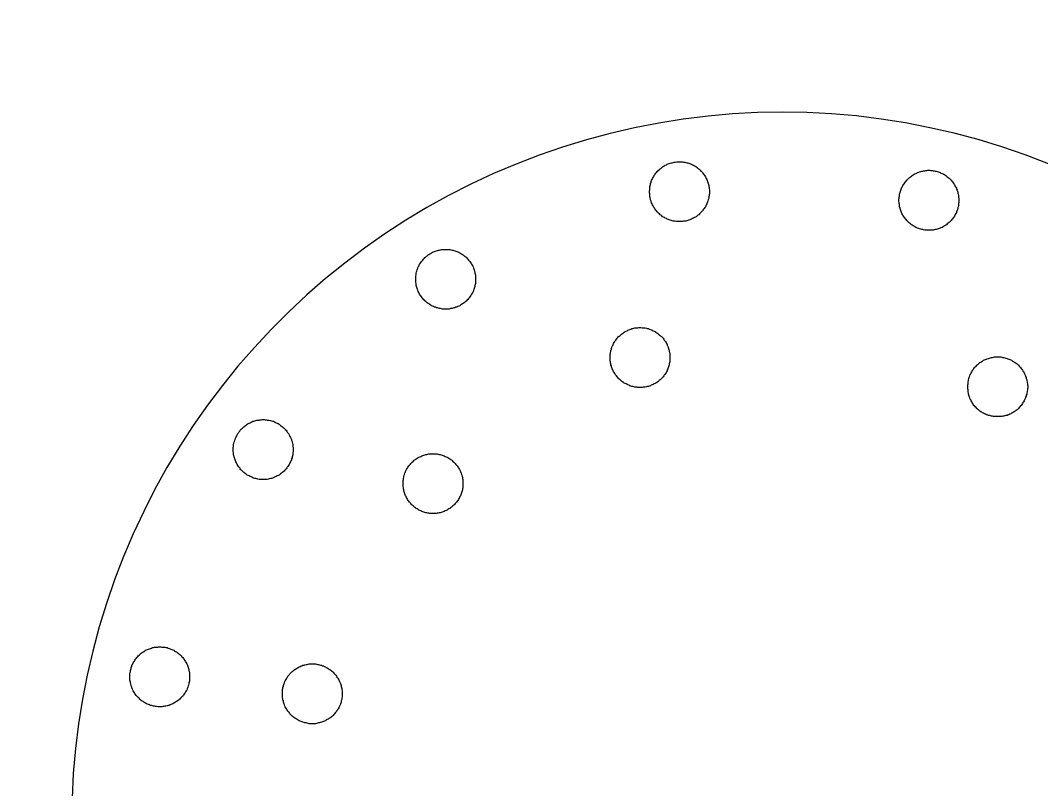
# Model space of a CAD drawing. Extents: x 1225654 to 1325654, y 924838 to 1022543.
# Drawn here: x 1261564 to 1262595, y 1005403 to 1006179 of the extents above; entities that cross this region are included whole.
import ezdxf

# ---------------------------------------------------------------- set-up
doc = ezdxf.new("R2010")
doc.units = 13

msp = doc.modelspace()

# ---------------------------------------------------------------- linework, layer by layer
msp.add_lwpolyline([(1260678.3, 924838.4), (1290630.1, 924838.4, 6.524121)], format="xyb", close=True)
msp.add_lwpolyline([(1260678.3, 924838.4), (1290630.1, 924838.4, 6.524121)], format="xyb", close=True)
msp.add_lwpolyline([(1262602.3, 1006034.5), (1262578.9, 1006043.6), (1262555.3, 1006051.6), (1262531.2, 1006059.1), (1262507.1, 1006065.6), (1262482.6, 1006071), (1262458, 1006076), (1262433.3, 1006079.7), (1262408.3, 1006082.9), (1262383.3, 1006084.9), (1262358.4, 1006086.3), (1262333.4, 1006086.8), (1262308.4, 1006086.3), (1262283.2, 1006084.9), (1262258.5, 1006082.7), (1262233.5, 1006079.7), (1262208.7, 1006075.7), (1262184.2, 1006071), (1262159.7, 1006065.3), (1262135.7, 1006058.8), (1262111.5, 1006051.4), (1262087.9, 1006043.3), (1262064.5, 1006034.3), (1262041.6, 1006024.7), (1262018.8, 1006014.1), (1261996.4, 1006002.6), (1261974.5, 1005990.4), (1261953.2, 1005977.6), (1261932, 1005963.9), (1261911.5, 1005949.5), (1261891.5, 1005934.4), (1261872.1, 1005918.7), (1261853.3, 1005902.2), (1261834.8, 1005885.2), (1261817, 1005867.4), (1261800.1, 1005849.1), (1261783.5, 1005830.2), (1261767.8, 1005810.7), (1261752.7, 1005790.9), (1261738.3, 1005770.2), (1261724.8, 1005749.3), (1261711.7, 1005727.9), (1261699.6, 1005705.8), (1261688.3, 1005683.5), (1261677.8, 1005660.8), (1261667.8, 1005637.9), (1261658.9, 1005614.5), (1261650.7, 1005590.6), (1261643.3, 1005566.8), (1261637, 1005542.5), (1261631.2, 1005518.2), (1261626.4, 1005493.7), (1261622.6, 1005468.9), (1261619.5, 1005443.9), (1261617.2, 1005418.9), (1261615.9, 1005393.9)])
for points in [[(1262259.8, 1006006.4), (1262259.8, 1006005.3), (1262259.8, 1006004.4), (1262259.6, 1006003.3), (1262259.6, 1006002.1), (1262259.4, 1006001.2), (1262259.2, 1006000.1), (1262258.9, 1005999), (1262258.7, 1005998.1), (1262258.2, 1005997), (1262258, 1005996.1), (1262257.6, 1005995.2), (1262257.2, 1005994), (1262256.7, 1005993.2), (1262256.2, 1005992.3), (1262255.8, 1005991.3), (1262255.3, 1005990.4), (1262254.6, 1005989.6), (1262254, 1005988.7), (1262253.3, 1005987.7), (1262252.9, 1005987.1), (1262252, 1005986.2), (1262251.3, 1005985.5), (1262250.6, 1005984.6), (1262250, 1005983.9), (1262249, 1005983.2), (1262248.1, 1005982.6), (1262247.4, 1005981.9), (1262246.5, 1005981.2), (1262245.7, 1005980.8), (1262244.8, 1005980.3), (1262243.8, 1005979.6), (1262242.9, 1005979.2), (1262241.8, 1005978.8), (1262240.9, 1005978.3), (1262240, 1005978.1), (1262238.9, 1005977.6), (1262238, 1005977.4), (1262236.9, 1005976.9), (1262236, 1005976.7), (1262234.9, 1005976.7), (1262233.7, 1005976.5), (1262232.8, 1005976.3), (1262231.7, 1005976.3), (1262230.6, 1005976.3), (1262229.7, 1005976.3), (1262228.6, 1005976.3), (1262227.4, 1005976.3), (1262226.5, 1005976.3), (1262225.4, 1005976.5), (1262224.3, 1005976.7), (1262223.4, 1005976.7), (1262222.2, 1005976.9), (1262221.4, 1005977.4), (1262220.2, 1005977.6), (1262219.3, 1005978.1), (1262218.2, 1005978.3), (1262217.3, 1005978.8), (1262216.4, 1005979.2), (1262215.3, 1005979.6), (1262214.4, 1005980.3), (1262213.5, 1005980.8), (1262212.6, 1005981.2), (1262211.9, 1005981.9), (1262211, 1005982.6), (1262210.1, 1005983.2), (1262209.4, 1005983.9), (1262208.5, 1005984.6), (1262207.8, 1005985.5), (1262207.1, 1005986.2), (1262206.5, 1005987.1), (1262205.8, 1005987.7), (1262205.1, 1005988.7), (1262204.5, 1005989.6), (1262204, 1005990.4), (1262203.4, 1005991.3), (1262202.9, 1005992.3), (1262202.5, 1005993.2), (1262202, 1005994), (1262201.5, 1005995.2), (1262201.1, 1005996.1), (1262200.9, 1005997), (1262200.4, 1005998.1), (1262200.2, 1005999), (1262200, 1006000.1), (1262199.8, 1006001.2), (1262199.5, 1006002.1), (1262199.5, 1006003.3), (1262199.5, 1006004.4), (1262199.3, 1006005.3), (1262199.3, 1006006.4), (1262199.3, 1006007.6), (1262199.5, 1006008.4), (1262199.5, 1006009.6), (1262199.5, 1006010.7), (1262199.8, 1006011.6), (1262200, 1006012.7), (1262200.2, 1006013.6), (1262200.4, 1006014.8), (1262200.9, 1006015.6), (1262201.1, 1006016.8), (1262201.5, 1006017.7), (1262202, 1006018.8), (1262202.5, 1006019.7), (1262202.9, 1006020.6), (1262203.4, 1006021.5), (1262204, 1006022.4), (1262204.5, 1006023.3), (1262205.1, 1006024.2), (1262205.8, 1006025.1), (1262206.5, 1006025.8), (1262207.1, 1006026.7), (1262207.8, 1006027.3), (1262208.5, 1006028.3), (1262209.4, 1006028.9), (1262210.1, 1006029.6), (1262211, 1006030.3), (1262211.9, 1006030.9), (1262212.6, 1006031.4), (1262213.5, 1006032.1), (1262214.4, 1006032.5), (1262215.3, 1006033.2), (1262216.4, 1006033.6), (1262217.3, 1006034.1), (1262218.2, 1006034.5), (1262219.3, 1006034.8), (1262220.2, 1006035.2), (1262221.4, 1006035.5), (1262222.2, 1006035.7), (1262223.4, 1006035.9), (1262224.3, 1006036.1), (1262225.4, 1006036.4), (1262226.5, 1006036.6), (1262227.4, 1006036.6), (1262228.6, 1006036.6), (1262229.7, 1006036.6), (1262230.6, 1006036.6), (1262231.7, 1006036.6), (1262232.8, 1006036.6), (1262233.7, 1006036.4), (1262234.9, 1006036.1), (1262236, 1006035.9), (1262236.9, 1006035.7), (1262238, 1006035.5), (1262238.9, 1006035.2), (1262240, 1006034.8), (1262240.9, 1006034.5), (1262241.8, 1006034.1), (1262242.9, 1006033.6), (1262243.8, 1006033.2), (1262244.8, 1006032.5), (1262245.7, 1006032.1), (1262246.5, 1006031.4), (1262247.4, 1006030.9), (1262248.1, 1006030.3), (1262249, 1006029.6), (1262250, 1006028.9), (1262250.6, 1006028.3), (1262251.3, 1006027.3), (1262252, 1006026.7), (1262252.9, 1006025.8), (1262253.3, 1006025.1), (1262254, 1006024.2), (1262254.6, 1006023.3), (1262255.3, 1006022.4), (1262255.8, 1006021.5), (1262256.2, 1006020.6), (1262256.7, 1006019.7), (1262257.2, 1006018.8), (1262257.6, 1006017.7), (1262258, 1006016.8), (1262258.2, 1006015.6), (1262258.7, 1006014.8), (1262258.9, 1006013.6), (1262259.2, 1006012.7), (1262259.4, 1006011.6), (1262259.6, 1006010.7), (1262259.6, 1006009.6), (1262259.8, 1006008.4), (1262259.8, 1006007.6), (1262259.8, 1006006.4), (1262259.8, 1006006.4)], [(1262511.8, 1005997.6), (1262511.8, 1005996.8), (1262511.8, 1005995.6), (1262511.6, 1005994.5), (1262511.6, 1005993.4), (1262511.4, 1005992.5), (1262511.1, 1005991.3), (1262510.9, 1005990.4), (1262510.7, 1005989.3), (1262510.5, 1005988.4), (1262510, 1005987.3), (1262509.6, 1005986.4), (1262509.4, 1005985.5), (1262508.9, 1005984.4), (1262508.2, 1005983.5), (1262507.8, 1005982.6), (1262507.3, 1005981.7), (1262506.7, 1005980.8), (1262506, 1005979.9), (1262505.5, 1005979), (1262504.8, 1005978.3), (1262504.2, 1005977.4), (1262503.3, 1005976.7), (1262502.6, 1005976.1), (1262501.9, 1005975.2), (1262501, 1005974.5), (1262500.1, 1005973.8), (1262499.5, 1005973.1), (1262498.6, 1005972.7), (1262497.6, 1005972), (1262496.7, 1005971.6), (1262495.9, 1005971.1), (1262495, 1005970.4), (1262493.8, 1005970), (1262492.9, 1005969.7), (1262492, 1005969.3), (1262490.9, 1005968.9), (1262490, 1005968.6), (1262488.9, 1005968.4), (1262488, 1005968.2), (1262486.8, 1005968), (1262485.8, 1005967.7), (1262484.8, 1005967.7), (1262483.7, 1005967.5), (1262482.6, 1005967.5), (1262481.7, 1005967.5), (1262480.6, 1005967.5), (1262479.4, 1005967.5), (1262478.6, 1005967.7), (1262477.4, 1005967.7), (1262476.3, 1005968), (1262475.4, 1005968.2), (1262474.3, 1005968.4), (1262473.4, 1005968.6), (1262472.2, 1005968.9), (1262471.4, 1005969.3), (1262470.2, 1005969.7), (1262469.3, 1005970), (1262468.4, 1005970.4), (1262467.5, 1005971.1), (1262466.6, 1005971.6), (1262465.7, 1005972), (1262464.8, 1005972.7), (1262463.9, 1005973.1), (1262463, 1005973.8), (1262462.1, 1005974.5), (1262461.4, 1005975.2), (1262460.6, 1005976.1), (1262459.9, 1005976.7), (1262459.2, 1005977.4), (1262458.5, 1005978.3), (1262457.8, 1005979), (1262457.2, 1005979.9), (1262456.5, 1005980.8), (1262456, 1005981.7), (1262455.4, 1005982.6), (1262454.9, 1005983.5), (1262454.4, 1005984.4), (1262454, 1005985.5), (1262453.6, 1005986.4), (1262453.1, 1005987.3), (1262452.9, 1005988.4), (1262452.7, 1005989.3), (1262452.2, 1005990.4), (1262452, 1005991.3), (1262451.8, 1005992.5), (1262451.8, 1005993.4), (1262451.5, 1005994.5), (1262451.5, 1005995.6), (1262451.3, 1005996.8), (1262451.3, 1005997.6), (1262451.3, 1005998.8), (1262451.5, 1005999.9), (1262451.5, 1006000.8), (1262451.8, 1006001.9), (1262451.8, 1006003.1), (1262452, 1006004), (1262452.2, 1006005.1), (1262452.7, 1006006), (1262452.9, 1006007.1), (1262453.1, 1006008), (1262453.6, 1006009.1), (1262454, 1006010), (1262454.4, 1006010.9), (1262454.9, 1006011.8), (1262455.4, 1006012.7), (1262456, 1006013.6), (1262456.5, 1006014.5), (1262457.2, 1006015.4), (1262457.8, 1006016.3), (1262458.5, 1006017.2), (1262459.2, 1006017.9), (1262459.9, 1006018.8), (1262460.6, 1006019.5), (1262461.4, 1006020.1), (1262462.1, 1006020.8), (1262463, 1006021.5), (1262463.9, 1006022.2), (1262464.8, 1006022.8), (1262465.7, 1006023.3), (1262466.6, 1006024), (1262467.5, 1006024.4), (1262468.4, 1006024.9), (1262469.3, 1006025.3), (1262470.2, 1006025.8), (1262471.4, 1006026), (1262472.2, 1006026.4), (1262473.4, 1006026.7), (1262474.3, 1006027.1), (1262475.4, 1006027.3), (1262476.3, 1006027.6), (1262477.4, 1006027.6), (1262478.6, 1006027.8), (1262479.4, 1006027.8), (1262480.6, 1006028), (1262481.7, 1006028), (1262482.6, 1006028), (1262483.7, 1006027.8), (1262484.8, 1006027.8), (1262485.8, 1006027.6), (1262486.8, 1006027.6), (1262488, 1006027.3), (1262488.9, 1006027.1), (1262490, 1006026.7), (1262490.9, 1006026.4), (1262492, 1006026), (1262492.9, 1006025.8), (1262493.8, 1006025.3), (1262495, 1006024.9), (1262495.9, 1006024.4), (1262496.7, 1006024), (1262497.6, 1006023.3), (1262498.6, 1006022.8), (1262499.5, 1006022.2), (1262500.1, 1006021.5), (1262501, 1006020.8), (1262501.9, 1006020.1), (1262502.6, 1006019.5), (1262503.3, 1006018.8), (1262504.2, 1006017.9), (1262504.8, 1006017.2), (1262505.5, 1006016.3), (1262506, 1006015.4), (1262506.7, 1006014.5), (1262507.3, 1006013.6), (1262507.8, 1006012.7), (1262508.2, 1006011.8), (1262508.9, 1006010.9), (1262509.4, 1006010), (1262509.6, 1006009.1), (1262510, 1006008), (1262510.5, 1006007.1), (1262510.7, 1006006), (1262510.9, 1006005.1), (1262511.1, 1006004), (1262511.4, 1006003.1), (1262511.6, 1006001.9), (1262511.6, 1006000.8), (1262511.8, 1005999.9), (1262511.8, 1005998.8), (1262511.8, 1005997.6), (1262511.8, 1005997.6)], [(1262023.6, 1005918), (1262023.6, 1005916.9), (1262023.6, 1005916), (1262023.6, 1005914.9), (1262023.4, 1005913.7), (1262023.1, 1005912.8), (1262022.9, 1005911.7), (1262022.7, 1005910.6), (1262022.4, 1005909.7), (1262022.2, 1005908.5), (1262021.8, 1005907.7), (1262021.4, 1005906.8), (1262021.1, 1005905.6), (1262020.7, 1005904.7), (1262020.2, 1005903.8), (1262019.5, 1005902.9), (1262019.1, 1005902), (1262018.4, 1005901.1), (1262017.9, 1005900.2), (1262017.3, 1005899.3), (1262016.6, 1005898.6), (1262015.9, 1005897.7), (1262015.2, 1005897.1), (1262014.3, 1005896.2), (1262013.7, 1005895.5), (1262012.8, 1005894.8), (1262012.1, 1005894.1), (1262011.2, 1005893.5), (1262010.3, 1005893), (1262009.4, 1005892.4), (1262008.5, 1005891.9), (1262007.6, 1005891.2), (1262006.7, 1005890.8), (1262005.8, 1005890.4), (1262004.7, 1005889.9), (1262003.8, 1005889.7), (1262002.7, 1005889.2), (1262001.8, 1005889), (1262000.6, 1005888.8), (1261999.8, 1005888.5), (1261998.6, 1005888.3), (1261997.7, 1005888.1), (1261996.6, 1005887.8), (1261995.5, 1005887.8), (1261994.6, 1005887.8), (1261993.4, 1005887.8), (1261992.3, 1005887.8), (1261991.4, 1005887.8), (1261990.3, 1005887.8), (1261989.2, 1005888.1), (1261988.3, 1005888.3), (1261987.1, 1005888.5), (1261986, 1005888.8), (1261985.1, 1005889), (1261984, 1005889.2), (1261983.1, 1005889.7), (1261982.2, 1005889.9), (1261981.1, 1005890.4), (1261980.1, 1005890.8), (1261979.2, 1005891.2), (1261978.4, 1005891.9), (1261977.5, 1005892.4), (1261976.5, 1005893), (1261975.6, 1005893.5), (1261974.8, 1005894.1), (1261973.9, 1005894.8), (1261973.2, 1005895.5), (1261972.5, 1005896.2), (1261971.6, 1005897.1), (1261970.9, 1005897.7), (1261970.3, 1005898.6), (1261969.6, 1005899.3), (1261968.9, 1005900.2), (1261968.2, 1005901.1), (1261967.8, 1005902), (1261967.1, 1005902.9), (1261966.7, 1005903.8), (1261966.2, 1005904.7), (1261965.7, 1005905.6), (1261965.3, 1005906.8), (1261965.1, 1005907.7), (1261964.6, 1005908.5), (1261964.4, 1005909.7), (1261964, 1005910.6), (1261963.7, 1005911.7), (1261963.7, 1005912.8), (1261963.5, 1005913.7), (1261963.3, 1005914.9), (1261963.3, 1005916), (1261963.3, 1005916.9), (1261963.1, 1005918), (1261963.3, 1005919.1), (1261963.3, 1005920), (1261963.3, 1005921.2), (1261963.5, 1005922.3), (1261963.7, 1005923.2), (1261963.7, 1005924.3), (1261964, 1005925.4), (1261964.4, 1005926.3), (1261964.6, 1005927.4), (1261965.1, 1005928.4), (1261965.3, 1005929.3), (1261965.7, 1005930.4), (1261966.2, 1005931.3), (1261966.7, 1005932.2), (1261967.1, 1005933.1), (1261967.8, 1005934), (1261968.2, 1005934.9), (1261968.9, 1005935.8), (1261969.6, 1005936.7), (1261970.3, 1005937.3), (1261970.9, 1005938.2), (1261971.6, 1005938.9), (1261972.5, 1005939.8), (1261973.2, 1005940.5), (1261973.9, 1005941.2), (1261974.8, 1005941.8), (1261975.6, 1005942.5), (1261976.5, 1005943), (1261977.5, 1005943.7), (1261978.4, 1005944.1), (1261979.2, 1005944.8), (1261980.1, 1005945.2), (1261981.1, 1005945.7), (1261982.2, 1005946.1), (1261983.1, 1005946.4), (1261984, 1005946.8), (1261985.1, 1005947), (1261986, 1005947.3), (1261987.1, 1005947.5), (1261988.3, 1005947.7), (1261989.2, 1005947.9), (1261990.3, 1005948.1), (1261991.4, 1005948.1), (1261992.3, 1005948.1), (1261993.4, 1005948.1), (1261994.6, 1005948.1), (1261995.5, 1005948.1), (1261996.6, 1005948.1), (1261997.7, 1005947.9), (1261998.6, 1005947.7), (1261999.8, 1005947.5), (1262000.6, 1005947.3), (1262001.8, 1005947), (1262002.7, 1005946.8), (1262003.8, 1005946.4), (1262004.7, 1005946.1), (1262005.8, 1005945.7), (1262006.7, 1005945.2), (1262007.6, 1005944.8), (1262008.5, 1005944.1), (1262009.4, 1005943.7), (1262010.3, 1005943), (1262011.2, 1005942.5), (1262012.1, 1005941.8), (1262012.8, 1005941.2), (1262013.7, 1005940.5), (1262014.3, 1005939.8), (1262015.2, 1005938.9), (1262015.9, 1005938.2), (1262016.6, 1005937.3), (1262017.3, 1005936.7), (1262017.9, 1005935.8), (1262018.4, 1005934.9), (1262019.1, 1005934), (1262019.5, 1005933.1), (1262020.2, 1005932.2), (1262020.7, 1005931.3), (1262021.1, 1005930.4), (1262021.4, 1005929.3), (1262021.8, 1005928.4), (1262022.2, 1005927.4), (1262022.4, 1005926.3), (1262022.7, 1005925.4), (1262022.9, 1005924.3), (1262023.1, 1005923.2), (1262023.4, 1005922.3), (1262023.6, 1005921.2), (1262023.6, 1005920), (1262023.6, 1005919.1), (1262023.6, 1005918), (1262023.6, 1005918)], [(1262220, 1005838.8), (1262220, 1005837.9), (1262220, 1005836.7), (1262219.8, 1005835.7), (1262219.8, 1005834.7), (1262219.6, 1005833.6), (1262219.3, 1005832.5), (1262219.1, 1005831.6), (1262218.9, 1005830.5), (1262218.6, 1005829.6), (1262218.2, 1005828.5), (1262217.8, 1005827.5), (1262217.3, 1005826.6), (1262217.1, 1005825.5), (1262216.4, 1005824.6), (1262216, 1005823.7), (1262215.5, 1005822.8), (1262214.8, 1005821.9), (1262214.2, 1005821), (1262213.7, 1005820.3), (1262213, 1005819.4), (1262212.4, 1005818.6), (1262211.4, 1005817.9), (1262210.8, 1005817.2), (1262210.1, 1005816.3), (1262209.2, 1005815.6), (1262208.3, 1005815), (1262207.6, 1005814.5), (1262206.7, 1005813.8), (1262205.8, 1005813.1), (1262204.9, 1005812.7), (1262204, 1005812.2), (1262203.1, 1005811.8), (1262202, 1005811.4), (1262201.1, 1005810.9), (1262200.2, 1005810.5), (1262199.1, 1005810), (1262198.2, 1005809.8), (1262197, 1005809.5), (1262196.2, 1005809.3), (1262195, 1005809.1), (1262193.9, 1005808.9), (1262193, 1005808.9), (1262191.9, 1005808.6), (1262190.7, 1005808.6), (1262189.8, 1005808.6), (1262188.7, 1005808.6), (1262187.6, 1005808.6), (1262186.7, 1005808.9), (1262185.6, 1005808.9), (1262184.5, 1005809.1), (1262183.5, 1005809.3), (1262182.4, 1005809.5), (1262181.5, 1005809.8), (1262180.4, 1005810), (1262179.5, 1005810.5), (1262178.4, 1005810.9), (1262177.5, 1005811.4), (1262176.6, 1005811.8), (1262175.7, 1005812.2), (1262174.8, 1005812.7), (1262173.7, 1005813.1), (1262173, 1005813.8), (1262172.1, 1005814.5), (1262171.2, 1005815), (1262170.3, 1005815.6), (1262169.6, 1005816.3), (1262168.7, 1005817.2), (1262168, 1005817.9), (1262167.4, 1005818.6), (1262166.7, 1005819.4), (1262166, 1005820.3), (1262165.3, 1005821), (1262164.6, 1005821.9), (1262164.2, 1005822.8), (1262163.5, 1005823.7), (1262163.1, 1005824.6), (1262162.6, 1005825.5), (1262162.2, 1005826.6), (1262161.7, 1005827.5), (1262161.3, 1005828.5), (1262161, 1005829.6), (1262160.8, 1005830.5), (1262160.4, 1005831.6), (1262160.2, 1005832.5), (1262159.9, 1005833.6), (1262159.9, 1005834.7), (1262159.7, 1005835.7), (1262159.7, 1005836.7), (1262159.5, 1005837.9), (1262159.5, 1005838.8), (1262159.5, 1005839.9), (1262159.7, 1005841), (1262159.7, 1005841.9), (1262159.9, 1005843.1), (1262159.9, 1005844.2), (1262160.2, 1005845.1), (1262160.4, 1005846.2), (1262160.8, 1005847.1), (1262161, 1005848.2), (1262161.3, 1005849.1), (1262161.7, 1005850.3), (1262162.2, 1005851.1), (1262162.6, 1005852.1), (1262163.1, 1005853), (1262163.5, 1005854.1), (1262164.2, 1005855), (1262164.6, 1005855.7), (1262165.3, 1005856.6), (1262166, 1005857.5), (1262166.7, 1005858.4), (1262167.4, 1005859), (1262168, 1005860), (1262168.7, 1005860.6), (1262169.6, 1005861.3), (1262170.3, 1005862), (1262171.2, 1005862.6), (1262172.1, 1005863.3), (1262173, 1005864), (1262173.7, 1005864.5), (1262174.8, 1005865.2), (1262175.7, 1005865.6), (1262176.6, 1005866), (1262177.5, 1005866.5), (1262178.4, 1005866.9), (1262179.5, 1005867.4), (1262180.4, 1005867.6), (1262181.5, 1005868.1), (1262182.4, 1005868.3), (1262183.5, 1005868.5), (1262184.5, 1005868.8), (1262185.6, 1005868.8), (1262186.7, 1005868.9), (1262187.6, 1005868.9), (1262188.7, 1005869.2), (1262189.8, 1005869.2), (1262190.7, 1005869.2), (1262191.9, 1005868.9), (1262193, 1005868.9), (1262193.9, 1005868.8), (1262195, 1005868.8), (1262196.2, 1005868.5), (1262197, 1005868.3), (1262198.2, 1005868.1), (1262199.1, 1005867.6), (1262200.2, 1005867.4), (1262201.1, 1005866.9), (1262202, 1005866.5), (1262203.1, 1005866), (1262204, 1005865.6), (1262204.9, 1005865.2), (1262205.8, 1005864.5), (1262206.7, 1005864), (1262207.6, 1005863.3), (1262208.3, 1005862.6), (1262209.2, 1005862), (1262210.1, 1005861.3), (1262210.8, 1005860.6), (1262211.4, 1005860), (1262212.4, 1005859), (1262213, 1005858.4), (1262213.7, 1005857.5), (1262214.2, 1005856.6), (1262214.8, 1005855.7), (1262215.5, 1005855), (1262216, 1005854.1), (1262216.4, 1005853), (1262217.1, 1005852.1), (1262217.3, 1005851.1), (1262217.8, 1005850.3), (1262218.2, 1005849.1), (1262218.6, 1005848.2), (1262218.9, 1005847.1), (1262219.1, 1005846.2), (1262219.3, 1005845.1), (1262219.6, 1005844.2), (1262219.8, 1005843.1), (1262219.8, 1005841.9), (1262220, 1005841), (1262220, 1005839.9), (1262220, 1005838.8), (1262220, 1005838.8)], [(1262581.4, 1005809.3), (1262581.4, 1005808.2), (1262581.1, 1005807.3), (1262581.1, 1005806.2), (1262580.9, 1005805), (1262580.9, 1005804.2), (1262580.7, 1005803), (1262580.5, 1005801.9), (1262580, 1005801), (1262579.8, 1005799.9), (1262579.3, 1005799), (1262579.1, 1005798.1), (1262578.6, 1005797), (1262578.2, 1005796.1), (1262577.8, 1005795.1), (1262577.3, 1005794.2), (1262576.6, 1005793.4), (1262576.2, 1005792.5), (1262575.5, 1005791.5), (1262574.9, 1005790.6), (1262574.2, 1005790), (1262573.5, 1005789.1), (1262572.8, 1005788.4), (1262572.1, 1005787.5), (1262571.3, 1005786.8), (1262570.6, 1005786.2), (1262569.7, 1005785.5), (1262568.7, 1005784.8), (1262567.9, 1005784.1), (1262567, 1005783.7), (1262566.1, 1005783.2), (1262565.1, 1005782.6), (1262564.3, 1005782.1), (1262563.4, 1005781.7), (1262562.5, 1005781.2), (1262561.3, 1005781), (1262560.5, 1005780.5), (1262559.3, 1005780.3), (1262558.4, 1005780.1), (1262557.3, 1005779.6), (1262556.4, 1005779.6), (1262555.3, 1005779.4), (1262554.1, 1005779.2), (1262553.3, 1005779.2), (1262552.1, 1005779.2), (1262551, 1005779.2), (1262550, 1005779.2), (1262549, 1005779.2), (1262547.8, 1005779.2), (1262546.7, 1005779.4), (1262545.8, 1005779.6), (1262544.7, 1005779.6), (1262543.8, 1005780.1), (1262542.7, 1005780.3), (1262541.8, 1005780.5), (1262540.6, 1005781), (1262539.7, 1005781.2), (1262538.8, 1005781.7), (1262537.7, 1005782.1), (1262536.8, 1005782.6), (1262535.9, 1005783.2), (1262535, 1005783.7), (1262534.1, 1005784.1), (1262533.2, 1005784.8), (1262532.3, 1005785.5), (1262531.6, 1005786.2), (1262530.7, 1005786.8), (1262530, 1005787.5), (1262529.4, 1005788.4), (1262528.5, 1005789.1), (1262527.8, 1005790), (1262527.1, 1005790.6), (1262526.4, 1005791.5), (1262526, 1005792.5), (1262525.3, 1005793.4), (1262524.9, 1005794.2), (1262524.4, 1005795.1), (1262523.8, 1005796.1), (1262523.3, 1005797), (1262523.1, 1005798.1), (1262522.6, 1005799), (1262522.2, 1005799.9), (1262521.9, 1005801), (1262521.7, 1005801.9), (1262521.5, 1005803), (1262521.3, 1005804.2), (1262521.1, 1005805), (1262521.1, 1005806.2), (1262520.8, 1005807.3), (1262520.8, 1005808.2), (1262520.8, 1005809.3), (1262520.8, 1005810.5), (1262520.8, 1005811.4), (1262521.1, 1005812.5), (1262521.1, 1005813.6), (1262521.3, 1005814.5), (1262521.5, 1005815.6), (1262521.7, 1005816.5), (1262521.9, 1005817.7), (1262522.2, 1005818.6), (1262522.6, 1005819.7), (1262523.1, 1005820.6), (1262523.3, 1005821.7), (1262523.8, 1005822.6), (1262524.4, 1005823.5), (1262524.9, 1005824.4), (1262525.3, 1005825.3), (1262526, 1005826.2), (1262526.4, 1005827.1), (1262527.1, 1005828), (1262527.8, 1005828.7), (1262528.5, 1005829.6), (1262529.4, 1005830.2), (1262530, 1005831.1), (1262530.7, 1005831.8), (1262531.6, 1005832.5), (1262532.3, 1005833.2), (1262533.2, 1005833.8), (1262534.1, 1005834.3), (1262535, 1005835), (1262535.9, 1005835.4), (1262536.8, 1005836.1), (1262537.7, 1005836.6), (1262538.8, 1005837), (1262539.7, 1005837.4), (1262540.6, 1005837.7), (1262541.8, 1005838.1), (1262542.7, 1005838.3), (1262543.8, 1005838.6), (1262544.7, 1005838.8), (1262545.8, 1005839), (1262546.7, 1005839.3), (1262547.8, 1005839.5), (1262549, 1005839.5), (1262550, 1005839.5), (1262551, 1005839.5), (1262552.1, 1005839.5), (1262553.3, 1005839.5), (1262554.1, 1005839.5), (1262555.3, 1005839.3), (1262556.4, 1005839), (1262557.3, 1005838.8), (1262558.4, 1005838.6), (1262559.3, 1005838.3), (1262560.5, 1005838.1), (1262561.3, 1005837.7), (1262562.5, 1005837.4), (1262563.4, 1005837), (1262564.3, 1005836.6), (1262565.1, 1005836.1), (1262566.1, 1005835.4), (1262567, 1005835), (1262567.9, 1005834.3), (1262568.7, 1005833.8), (1262569.7, 1005833.2), (1262570.6, 1005832.5), (1262571.3, 1005831.8), (1262572.1, 1005831.1), (1262572.8, 1005830.2), (1262573.5, 1005829.6), (1262574.2, 1005828.7), (1262574.9, 1005828), (1262575.5, 1005827.1), (1262576.2, 1005826.2), (1262576.6, 1005825.3), (1262577.3, 1005824.4), (1262577.8, 1005823.5), (1262578.2, 1005822.6), (1262578.6, 1005821.7), (1262579.1, 1005820.6), (1262579.3, 1005819.7), (1262579.8, 1005818.6), (1262580, 1005817.7), (1262580.5, 1005816.5), (1262580.7, 1005815.6), (1262580.9, 1005814.5), (1262580.9, 1005813.6), (1262581.1, 1005812.5), (1262581.1, 1005811.4), (1262581.4, 1005810.5), (1262581.4, 1005809.3), (1262581.4, 1005809.3)], [(1261839.3, 1005745.9), (1261839.3, 1005745), (1261839.3, 1005743.9), (1261839.1, 1005742.7), (1261839.1, 1005741.8), (1261838.9, 1005740.7), (1261838.6, 1005739.6), (1261838.4, 1005738.7), (1261838.2, 1005737.5), (1261837.7, 1005736.7), (1261837.5, 1005735.5), (1261837, 1005734.6), (1261836.6, 1005733.7), (1261836.1, 1005732.6), (1261835.7, 1005731.7), (1261835.3, 1005730.8), (1261834.6, 1005729.9), (1261834.1, 1005729), (1261833.4, 1005728.1), (1261832.8, 1005727.4), (1261832.1, 1005726.5), (1261831.4, 1005725.6), (1261830.8, 1005725), (1261830.1, 1005724.3), (1261829.2, 1005723.4), (1261828.5, 1005722.7), (1261827.6, 1005722), (1261826.7, 1005721.6), (1261826, 1005720.9), (1261825.1, 1005720.2), (1261824.2, 1005719.8), (1261823.3, 1005719.3), (1261822.2, 1005718.7), (1261821.3, 1005718.4), (1261820.4, 1005718), (1261819.3, 1005717.5), (1261818.4, 1005717.1), (1261817.3, 1005716.8), (1261816.4, 1005716.6), (1261815.2, 1005716.4), (1261814.3, 1005716.2), (1261813.2, 1005715.9), (1261812.1, 1005715.9), (1261811.2, 1005715.7), (1261810.1, 1005715.7), (1261808.9, 1005715.7), (1261808, 1005715.7), (1261806.9, 1005715.7), (1261805.8, 1005715.9), (1261804.9, 1005715.9), (1261803.7, 1005716.2), (1261802.6, 1005716.4), (1261801.7, 1005716.6), (1261800.6, 1005716.8), (1261799.7, 1005717.1), (1261798.6, 1005717.5), (1261797.7, 1005718), (1261796.8, 1005718.4), (1261795.9, 1005718.7), (1261794.8, 1005719.3), (1261793.8, 1005719.8), (1261792.9, 1005720.2), (1261792.1, 1005720.9), (1261791.2, 1005721.6), (1261790.5, 1005722), (1261789.6, 1005722.7), (1261788.9, 1005723.4), (1261788, 1005724.3), (1261787.3, 1005725), (1261786.6, 1005725.6), (1261785.7, 1005726.5), (1261785.3, 1005727.4), (1261784.6, 1005728.1), (1261784, 1005729), (1261783.3, 1005729.9), (1261782.8, 1005730.8), (1261782.4, 1005731.7), (1261782, 1005732.6), (1261781.5, 1005733.7), (1261781, 1005734.6), (1261780.6, 1005735.5), (1261780.4, 1005736.7), (1261779.9, 1005737.5), (1261779.7, 1005738.7), (1261779.4, 1005739.6), (1261779.2, 1005740.7), (1261779, 1005741.8), (1261779, 1005742.7), (1261778.8, 1005743.9), (1261778.8, 1005745), (1261778.8, 1005745.9), (1261778.8, 1005747), (1261778.8, 1005748.1), (1261779, 1005749), (1261779, 1005750.2), (1261779.2, 1005751.3), (1261779.4, 1005752.2), (1261779.7, 1005753.3), (1261779.9, 1005754.2), (1261780.4, 1005755.3), (1261780.6, 1005756.2), (1261781, 1005757.4), (1261781.5, 1005758.2), (1261782, 1005759.1), (1261782.4, 1005760.1), (1261782.8, 1005761), (1261783.3, 1005762.1), (1261784, 1005762.7), (1261784.6, 1005763.7), (1261785.3, 1005764.6), (1261785.7, 1005765.4), (1261786.6, 1005766.1), (1261787.3, 1005767), (1261788, 1005767.7), (1261788.9, 1005768.4), (1261789.6, 1005769), (1261790.5, 1005769.7), (1261791.2, 1005770.4), (1261792.1, 1005771.1), (1261792.9, 1005771.5), (1261793.8, 1005772.2), (1261794.8, 1005772.6), (1261795.9, 1005773.1), (1261796.8, 1005773.5), (1261797.7, 1005774), (1261798.6, 1005774.5), (1261799.7, 1005774.7), (1261800.6, 1005774.9), (1261801.7, 1005775.4), (1261802.6, 1005775.6), (1261803.7, 1005775.8), (1261804.9, 1005775.8), (1261805.8, 1005776.1), (1261806.9, 1005776.1), (1261808, 1005776.2), (1261808.9, 1005776.2), (1261810.1, 1005776.2), (1261811.2, 1005776.1), (1261812.1, 1005776.1), (1261813.2, 1005775.8), (1261814.3, 1005775.8), (1261815.2, 1005775.6), (1261816.4, 1005775.4), (1261817.3, 1005774.9), (1261818.4, 1005774.7), (1261819.3, 1005774.5), (1261820.4, 1005774), (1261821.3, 1005773.5), (1261822.2, 1005773.1), (1261823.3, 1005772.6), (1261824.2, 1005772.2), (1261825.1, 1005771.5), (1261826, 1005771.1), (1261826.7, 1005770.4), (1261827.6, 1005769.7), (1261828.5, 1005769), (1261829.2, 1005768.4), (1261830.1, 1005767.7), (1261830.8, 1005767), (1261831.4, 1005766.1), (1261832.1, 1005765.4), (1261832.8, 1005764.6), (1261833.4, 1005763.7), (1261834.1, 1005762.7), (1261834.6, 1005762.1), (1261835.3, 1005761), (1261835.7, 1005760.1), (1261836.1, 1005759.1), (1261836.6, 1005758.2), (1261837, 1005757.4), (1261837.5, 1005756.2), (1261837.7, 1005755.3), (1261838.2, 1005754.2), (1261838.4, 1005753.3), (1261838.6, 1005752.2), (1261838.9, 1005751.3), (1261839.1, 1005750.2), (1261839.1, 1005749), (1261839.3, 1005748.1), (1261839.3, 1005747), (1261839.3, 1005745.9), (1261839.3, 1005745.9)], [(1262010.7, 1005711.7), (1262010.7, 1005710.6), (1262010.7, 1005709.4), (1262010.7, 1005708.5), (1262010.6, 1005707.4), (1262010.3, 1005706.3), (1262010.3, 1005705.4), (1262009.9, 1005704.3), (1262009.6, 1005703.4), (1262009.4, 1005702.2), (1262009, 1005701.3), (1262008.7, 1005700.2), (1262008.3, 1005699.3), (1262007.8, 1005698.4), (1262007.4, 1005697.5), (1262006.7, 1005696.4), (1262006.3, 1005695.5), (1262005.6, 1005694.6), (1262005.1, 1005693.9), (1262004.4, 1005693), (1262003.8, 1005692.1), (1262003.1, 1005691.4), (1262002.4, 1005690.5), (1262001.5, 1005689.9), (1262000.8, 1005689.2), (1262000, 1005688.5), (1261999.3, 1005687.8), (1261998.4, 1005687.1), (1261997.5, 1005686.5), (1261996.6, 1005686), (1261995.7, 1005685.4), (1261994.8, 1005684.9), (1261993.9, 1005684.4), (1261993, 1005684), (1261991.9, 1005683.5), (1261991, 1005683.1), (1261990, 1005682.9), (1261989, 1005682.4), (1261988, 1005682.2), (1261986.9, 1005682), (1261985.8, 1005681.8), (1261984.9, 1005681.8), (1261983.8, 1005681.5), (1261982.6, 1005681.5), (1261981.8, 1005681.3), (1261980.6, 1005681.3), (1261979.5, 1005681.3), (1261978.5, 1005681.5), (1261977.5, 1005681.5), (1261976.3, 1005681.8), (1261975.4, 1005681.8), (1261974.3, 1005682), (1261973.4, 1005682.2), (1261972.3, 1005682.4), (1261971.4, 1005682.9), (1261970.3, 1005683.1), (1261969.3, 1005683.5), (1261968.2, 1005684), (1261967.3, 1005684.4), (1261966.4, 1005684.9), (1261965.5, 1005685.4), (1261964.6, 1005686), (1261963.7, 1005686.5), (1261962.8, 1005687.1), (1261961.9, 1005687.8), (1261961.2, 1005688.5), (1261960.4, 1005689.2), (1261959.7, 1005689.9), (1261958.8, 1005690.5), (1261958.1, 1005691.4), (1261957.4, 1005692.1), (1261956.8, 1005693), (1261956.1, 1005693.9), (1261955.6, 1005694.6), (1261954.9, 1005695.5), (1261954.5, 1005696.4), (1261953.8, 1005697.5), (1261953.4, 1005698.4), (1261952.9, 1005699.3), (1261952.5, 1005700.2), (1261952.3, 1005701.3), (1261951.8, 1005702.2), (1261951.6, 1005703.4), (1261951.3, 1005704.3), (1261951.1, 1005705.4), (1261950.9, 1005706.3), (1261950.7, 1005707.4), (1261950.4, 1005708.5), (1261950.4, 1005709.4), (1261950.4, 1005710.6), (1261950.4, 1005711.7), (1261950.4, 1005712.6), (1261950.4, 1005713.7), (1261950.4, 1005714.8), (1261950.7, 1005715.7), (1261950.9, 1005716.8), (1261951.1, 1005718), (1261951.3, 1005718.9), (1261951.6, 1005720), (1261951.8, 1005720.9), (1261952.3, 1005722), (1261952.5, 1005722.9), (1261952.9, 1005723.8), (1261953.4, 1005725), (1261953.8, 1005725.9), (1261954.5, 1005726.7), (1261954.9, 1005727.6), (1261955.6, 1005728.6), (1261956.1, 1005729.5), (1261956.8, 1005730.1), (1261957.4, 1005731), (1261958.1, 1005731.9), (1261958.8, 1005732.6), (1261959.7, 1005733.2), (1261960.4, 1005733.9), (1261961.2, 1005734.8), (1261961.9, 1005735.5), (1261962.8, 1005736), (1261963.7, 1005736.7), (1261964.6, 1005737.3), (1261965.5, 1005737.8), (1261966.4, 1005738.2), (1261967.3, 1005738.7), (1261968.2, 1005739.1), (1261969.3, 1005739.6), (1261970.3, 1005740), (1261971.4, 1005740.3), (1261972.3, 1005740.7), (1261973.4, 1005740.9), (1261974.3, 1005741.1), (1261975.4, 1005741.4), (1261976.3, 1005741.6), (1261977.5, 1005741.6), (1261978.5, 1005741.8), (1261979.5, 1005741.8), (1261980.6, 1005741.8), (1261981.8, 1005741.8), (1261982.6, 1005741.8), (1261983.8, 1005741.6), (1261984.9, 1005741.6), (1261985.8, 1005741.4), (1261986.9, 1005741.1), (1261988, 1005740.9), (1261989, 1005740.7), (1261990, 1005740.3), (1261991, 1005740), (1261991.9, 1005739.6), (1261993, 1005739.1), (1261993.9, 1005738.7), (1261994.8, 1005738.2), (1261995.7, 1005737.8), (1261996.6, 1005737.3), (1261997.5, 1005736.7), (1261998.4, 1005736), (1261999.3, 1005735.5), (1262000, 1005734.8), (1262000.8, 1005733.9), (1262001.5, 1005733.2), (1262002.4, 1005732.6), (1262003.1, 1005731.9), (1262003.8, 1005731), (1262004.4, 1005730.1), (1262005.1, 1005729.5), (1262005.6, 1005728.6), (1262006.3, 1005727.6), (1262006.7, 1005726.7), (1262007.4, 1005725.9), (1262007.8, 1005725), (1262008.3, 1005723.8), (1262008.7, 1005722.9), (1262009, 1005722), (1262009.4, 1005720.9), (1262009.6, 1005720), (1262009.9, 1005718.9), (1262010.3, 1005718), (1262010.3, 1005716.8), (1262010.6, 1005715.7), (1262010.7, 1005714.8), (1262010.7, 1005713.7), (1262010.7, 1005712.6), (1262010.7, 1005711.7), (1262010.7, 1005711.7)], [(1261734.7, 1005516.4), (1261734.7, 1005515.5), (1261734.7, 1005514.4), (1261734.7, 1005513.2), (1261734.5, 1005512.1), (1261734.2, 1005511.2), (1261734, 1005510.1), (1261733.8, 1005509.2), (1261733.5, 1005508.1), (1261733.3, 1005507.2), (1261732.9, 1005506), (1261732.6, 1005505.1), (1261732.2, 1005504.2), (1261731.8, 1005503.1), (1261731.3, 1005502.2), (1261730.6, 1005501.3), (1261730.2, 1005500.4), (1261729.5, 1005499.5), (1261729, 1005498.6), (1261728.4, 1005497.7), (1261727.7, 1005497), (1261727, 1005496.1), (1261726.3, 1005495.4), (1261725.4, 1005494.8), (1261724.8, 1005493.8), (1261723.9, 1005493.2), (1261723.2, 1005492.5), (1261722.3, 1005491.8), (1261721.4, 1005491.4), (1261720.5, 1005490.7), (1261719.6, 1005490.3), (1261718.7, 1005489.8), (1261717.8, 1005489.2), (1261716.9, 1005488.7), (1261715.8, 1005488.5), (1261714.9, 1005488), (1261714, 1005487.6), (1261712.9, 1005487.3), (1261711.9, 1005487.1), (1261710.8, 1005486.9), (1261709.7, 1005486.7), (1261708.8, 1005486.5), (1261707.7, 1005486.5), (1261706.6, 1005486.2), (1261705.7, 1005486.2), (1261704.5, 1005486.2), (1261703.4, 1005486.2), (1261702.5, 1005486.2), (1261701.4, 1005486.5), (1261700.2, 1005486.5), (1261699.4, 1005486.7), (1261698.2, 1005486.9), (1261697.3, 1005487.1), (1261696.2, 1005487.3), (1261695.1, 1005487.6), (1261694.2, 1005488), (1261693.3, 1005488.5), (1261692.2, 1005488.7), (1261691.3, 1005489.2), (1261690.3, 1005489.8), (1261689.4, 1005490.3), (1261688.6, 1005490.7), (1261687.7, 1005491.4), (1261686.7, 1005491.8), (1261685.8, 1005492.5), (1261685.2, 1005493.2), (1261684.3, 1005493.8), (1261683.6, 1005494.8), (1261682.7, 1005495.4), (1261682.1, 1005496.1), (1261681.4, 1005497), (1261680.7, 1005497.7), (1261680, 1005498.6), (1261679.5, 1005499.5), (1261678.9, 1005500.4), (1261678.5, 1005501.3), (1261677.8, 1005502.2), (1261677.3, 1005503.1), (1261676.9, 1005504.2), (1261676.4, 1005505.1), (1261676.2, 1005506), (1261675.7, 1005507.2), (1261675.5, 1005508.1), (1261675.3, 1005509.2), (1261675, 1005510.1), (1261674.9, 1005511.2), (1261674.6, 1005512.1), (1261674.4, 1005513.2), (1261674.4, 1005514.4), (1261674.4, 1005515.5), (1261674.4, 1005516.4), (1261674.4, 1005517.5), (1261674.4, 1005518.7), (1261674.4, 1005519.5), (1261674.6, 1005520.7), (1261674.9, 1005521.8), (1261675, 1005522.7), (1261675.3, 1005523.8), (1261675.5, 1005524.7), (1261675.7, 1005525.9), (1261676.2, 1005526.7), (1261676.4, 1005527.9), (1261676.9, 1005528.8), (1261677.3, 1005529.6), (1261677.8, 1005530.5), (1261678.5, 1005531.5), (1261678.9, 1005532.4), (1261679.5, 1005533.2), (1261680, 1005534.1), (1261680.7, 1005535.1), (1261681.4, 1005536), (1261682.1, 1005536.7), (1261682.7, 1005537.5), (1261683.6, 1005538.2), (1261684.3, 1005538.9), (1261685.2, 1005539.6), (1261685.8, 1005540.3), (1261686.7, 1005540.9), (1261687.7, 1005541.6), (1261688.6, 1005542), (1261689.4, 1005542.7), (1261690.3, 1005543.2), (1261691.3, 1005543.6), (1261692.2, 1005544), (1261693.3, 1005544.5), (1261694.2, 1005544.7), (1261695.1, 1005545.2), (1261696.2, 1005545.4), (1261697.3, 1005545.9), (1261698.2, 1005546.1), (1261699.4, 1005546.3), (1261700.2, 1005546.3), (1261701.4, 1005546.5), (1261702.5, 1005546.5), (1261703.4, 1005546.8), (1261704.5, 1005546.8), (1261705.7, 1005546.8), (1261706.6, 1005546.5), (1261707.7, 1005546.5), (1261708.8, 1005546.3), (1261709.7, 1005546.3), (1261710.8, 1005546.1), (1261711.9, 1005545.9), (1261712.9, 1005545.4), (1261714, 1005545.2), (1261714.9, 1005544.7), (1261715.8, 1005544.5), (1261716.9, 1005544), (1261717.8, 1005543.6), (1261718.7, 1005543.2), (1261719.6, 1005542.7), (1261720.5, 1005542), (1261721.4, 1005541.6), (1261722.3, 1005540.9), (1261723.2, 1005540.3), (1261723.9, 1005539.6), (1261724.8, 1005538.9), (1261725.4, 1005538.2), (1261726.3, 1005537.5), (1261727, 1005536.7), (1261727.7, 1005536), (1261728.4, 1005535.1), (1261729, 1005534.1), (1261729.5, 1005533.2), (1261730.2, 1005532.4), (1261730.6, 1005531.5), (1261731.3, 1005530.5), (1261731.8, 1005529.6), (1261732.2, 1005528.8), (1261732.6, 1005527.9), (1261732.9, 1005526.7), (1261733.3, 1005525.9), (1261733.5, 1005524.7), (1261733.8, 1005523.8), (1261734, 1005522.7), (1261734.2, 1005521.8), (1261734.5, 1005520.7), (1261734.7, 1005519.5), (1261734.7, 1005518.7), (1261734.7, 1005517.5), (1261734.7, 1005516.4), (1261734.7, 1005516.4)], [(1261888.8, 1005499.3), (1261888.8, 1005498.1), (1261888.8, 1005497.3), (1261888.8, 1005496.1), (1261888.6, 1005495), (1261888.4, 1005494.1), (1261888.1, 1005493), (1261887.9, 1005492.1), (1261887.7, 1005490.9), (1261887.5, 1005489.8), (1261887, 1005488.9), (1261886.8, 1005488), (1261886.3, 1005486.9), (1261885.9, 1005486), (1261885.5, 1005485.1), (1261884.8, 1005484.2), (1261884.3, 1005483.3), (1261883.6, 1005482.4), (1261883.2, 1005481.5), (1261882.5, 1005480.6), (1261881.9, 1005479.9), (1261881.2, 1005479), (1261880.5, 1005478.4), (1261879.6, 1005477.4), (1261878.9, 1005476.8), (1261878, 1005476.1), (1261877.3, 1005475.4), (1261876.4, 1005474.8), (1261875.5, 1005474.3), (1261874.7, 1005473.6), (1261873.7, 1005473.2), (1261872.8, 1005472.5), (1261871.9, 1005472.1), (1261871.1, 1005471.6), (1261869.9, 1005471.2), (1261869, 1005470.9), (1261867.9, 1005470.5), (1261867, 1005470.2), (1261865.8, 1005470), (1261864.9, 1005469.8), (1261863.8, 1005469.6), (1261862.9, 1005469.3), (1261861.8, 1005469.1), (1261860.6, 1005469.1), (1261859.8, 1005469.1), (1261858.6, 1005469.1), (1261857.5, 1005469.1), (1261856.6, 1005469.1), (1261855.5, 1005469.1), (1261854.4, 1005469.3), (1261853.5, 1005469.6), (1261852.4, 1005469.8), (1261851.2, 1005470), (1261850.3, 1005470.2), (1261849.2, 1005470.5), (1261848.3, 1005470.9), (1261847.4, 1005471.2), (1261846.3, 1005471.6), (1261845.4, 1005472.1), (1261844.5, 1005472.5), (1261843.6, 1005473.2), (1261842.7, 1005473.6), (1261841.8, 1005474.3), (1261840.9, 1005474.8), (1261840, 1005475.4), (1261839.3, 1005476.1), (1261838.4, 1005476.8), (1261837.7, 1005477.4), (1261836.8, 1005478.4), (1261836.1, 1005479), (1261835.5, 1005479.9), (1261834.8, 1005480.6), (1261834.1, 1005481.5), (1261833.7, 1005482.4), (1261833, 1005483.3), (1261832.5, 1005484.2), (1261831.9, 1005485.1), (1261831.4, 1005486), (1261831, 1005486.9), (1261830.5, 1005488), (1261830.3, 1005488.9), (1261829.8, 1005489.8), (1261829.6, 1005490.9), (1261829.4, 1005492.1), (1261828.9, 1005493), (1261828.9, 1005494.1), (1261828.7, 1005495), (1261828.5, 1005496.1), (1261828.5, 1005497.3), (1261828.5, 1005498.1), (1261828.5, 1005499.3), (1261828.5, 1005500.4), (1261828.5, 1005501.3), (1261828.5, 1005502.4), (1261828.7, 1005503.6), (1261828.9, 1005504.5), (1261828.9, 1005505.6), (1261829.4, 1005506.7), (1261829.6, 1005507.6), (1261829.8, 1005508.7), (1261830.3, 1005509.6), (1261830.5, 1005510.5), (1261831, 1005511.7), (1261831.4, 1005512.5), (1261831.9, 1005513.4), (1261832.5, 1005514.4), (1261833, 1005515.3), (1261833.7, 1005516.1), (1261834.1, 1005517.1), (1261834.8, 1005518), (1261835.5, 1005518.7), (1261836.1, 1005519.5), (1261836.8, 1005520.2), (1261837.7, 1005521.1), (1261838.4, 1005521.8), (1261839.3, 1005522.4), (1261840, 1005523.1), (1261840.9, 1005523.8), (1261841.8, 1005524.3), (1261842.7, 1005524.9), (1261843.6, 1005525.4), (1261844.5, 1005526), (1261845.4, 1005526.5), (1261846.3, 1005526.9), (1261847.4, 1005527.4), (1261848.3, 1005527.6), (1261849.2, 1005528.1), (1261850.3, 1005528.3), (1261851.2, 1005528.5), (1261852.4, 1005528.8), (1261853.5, 1005529), (1261854.4, 1005529.2), (1261855.5, 1005529.5), (1261856.6, 1005529.5), (1261857.5, 1005529.5), (1261858.6, 1005529.5), (1261859.8, 1005529.5), (1261860.6, 1005529.5), (1261861.8, 1005529.5), (1261862.9, 1005529.2), (1261863.8, 1005529), (1261864.9, 1005528.8), (1261865.8, 1005528.5), (1261867, 1005528.3), (1261867.9, 1005528.1), (1261869, 1005527.6), (1261869.9, 1005527.4), (1261871.1, 1005526.9), (1261871.9, 1005526.5), (1261872.8, 1005526), (1261873.7, 1005525.4), (1261874.7, 1005524.9), (1261875.5, 1005524.3), (1261876.4, 1005523.8), (1261877.3, 1005523.1), (1261878, 1005522.4), (1261878.9, 1005521.8), (1261879.6, 1005521.1), (1261880.5, 1005520.2), (1261881.2, 1005519.5), (1261881.9, 1005518.7), (1261882.5, 1005518), (1261883.2, 1005517.1), (1261883.6, 1005516.1), (1261884.3, 1005515.3), (1261884.8, 1005514.4), (1261885.5, 1005513.4), (1261885.9, 1005512.5), (1261886.3, 1005511.7), (1261886.8, 1005510.5), (1261887, 1005509.6), (1261887.5, 1005508.7), (1261887.7, 1005507.6), (1261887.9, 1005506.7), (1261888.1, 1005505.6), (1261888.4, 1005504.5), (1261888.6, 1005503.6), (1261888.8, 1005502.4), (1261888.8, 1005501.3), (1261888.8, 1005500.4), (1261888.8, 1005499.3), (1261888.8, 1005499.3)]]:
    msp.add_lwpolyline(points, close=True)

doc.saveas('drawing.dxf')
